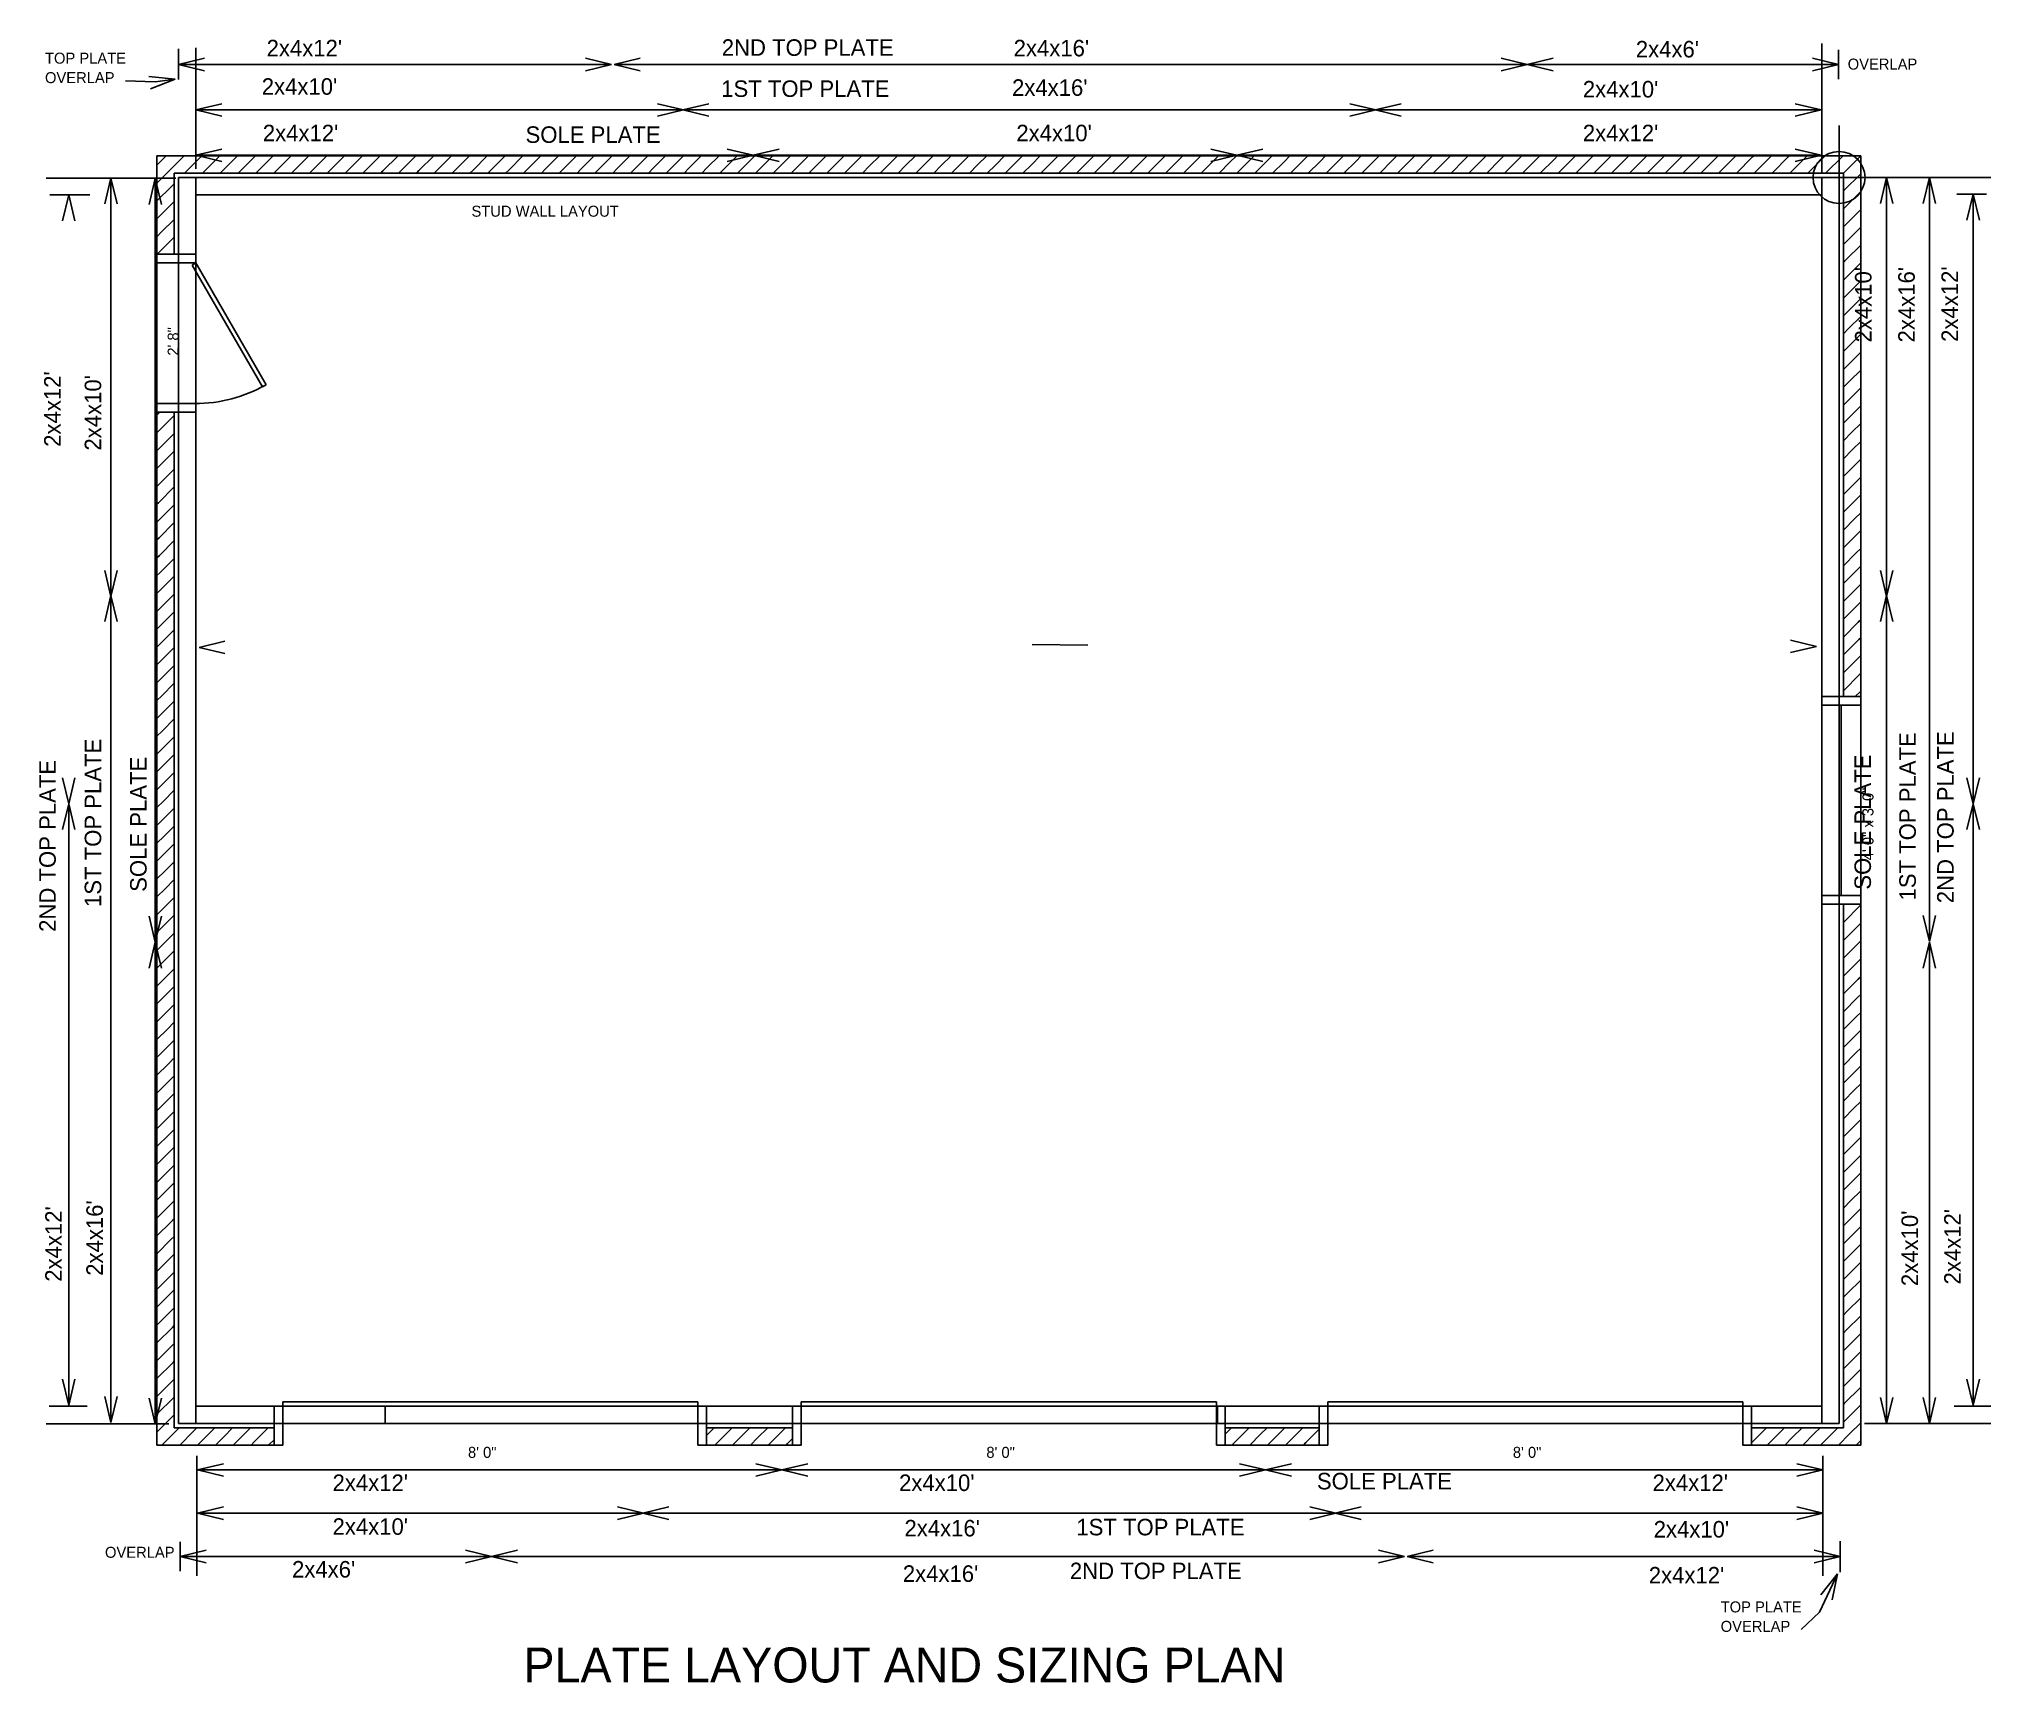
# Model space of a CAD drawing. Extents: x 0.282 to 0.869, y 0.233 to 0.727.
import ezdxf

# ---------------------------------------------------------------- set-up
doc = ezdxf.new("R2010")
doc.units = 0
for name, color, linetype in [('LAYER_1', 1, 'CONTINUOUS'), ('LAYER_12', 12, 'CONTINUOUS'), ('LAYER_2', 2, 'CONTINUOUS'), ('LAYER_4', 4, 'CONTINUOUS'), ('LAYER_5', 5, 'CONTINUOUS'), ('LAYER_8', 8, 'CONTINUOUS')]:
    doc.layers.add(name, color=color, linetype=linetype)

msp = doc.modelspace()

# ---------------------------------------------------------------- linework, layer by layer
at = {"layer": 'LAYER_1', "color": 0, "linetype": 'CONTINUOUS'}
for p, q in [((0.823122, 0.700854), (0.823122, 0.669654)), ((0.838722, 0.685254), (0.807522, 0.685254))]:
    msp.add_line(p, q, dxfattribs=at)
msp.add_circle((0.823122, 0.685254), 0.0078, dxfattribs=at)
at = {"layer": 'LAYER_2', "color": 0, "linetype": 'CONTINUOUS'}
for p, q in [((0.323922, 0.723929), (0.323922, 0.714667)), ((0.329122, 0.724254), (0.329122, 0.687854)), ((0.817922, 0.725554), (0.817922, 0.686879)), ((0.822959, 0.723604), (0.822959, 0.714829)), ((0.331722, 0.721085), (0.323922, 0.719217)), ((0.323922, 0.719217), (0.454084, 0.719217)), ((0.331722, 0.717349), (0.323922, 0.719217)), ((0.446284, 0.721085), (0.454084, 0.719217)), ((0.446284, 0.717349), (0.454084, 0.719217)), ((0.462697, 0.721085), (0.454897, 0.719217)), ((0.454897, 0.719217), (0.729359, 0.719217)), ((0.462697, 0.717349), (0.454897, 0.719217)), ((0.721559, 0.721085), (0.729359, 0.719217)), ((0.721559, 0.717349), (0.729359, 0.719217)), ((0.737159, 0.721085), (0.729359, 0.719217)), ((0.729359, 0.719217), (0.822959, 0.719217)), ((0.737159, 0.717349), (0.729359, 0.719217)), ((0.815159, 0.721085), (0.822959, 0.719217)), ((0.815159, 0.717349), (0.822959, 0.719217)), ((0.336922, 0.707435), (0.329122, 0.705567)), ((0.329122, 0.705567), (0.475697, 0.705567)), ((0.336922, 0.703699), (0.329122, 0.705567)), ((0.467897, 0.707435), (0.475697, 0.705567)), ((0.467897, 0.703699), (0.475697, 0.705567)), ((0.483334, 0.707435), (0.475534, 0.705567)), ((0.475534, 0.705567), (0.683859, 0.705567)), ((0.483334, 0.703699), (0.475534, 0.705567)), ((0.676059, 0.707435), (0.683859, 0.705567)), ((0.676059, 0.703699), (0.683859, 0.705567)), ((0.691497, 0.707435), (0.683697, 0.705567)), ((0.683697, 0.705567), (0.817759, 0.705567)), ((0.691497, 0.703699), (0.683697, 0.705567)), ((0.809959, 0.707435), (0.817759, 0.705567)), ((0.809959, 0.703699), (0.817759, 0.705567)), ((0.336922, 0.693785), (0.329122, 0.691917)), ((0.488859, 0.693785), (0.496659, 0.691917)), ((0.504459, 0.693785), (0.496659, 0.691917)), ((0.634297, 0.693785), (0.642097, 0.691917)), ((0.649897, 0.693785), (0.642097, 0.691917)), ((0.809959, 0.693785), (0.817759, 0.691917)), ((0.329122, 0.691917), (0.496659, 0.691917)), ((0.336922, 0.690049), (0.329122, 0.691917)), ((0.488859, 0.690049), (0.496659, 0.691917)), ((0.496659, 0.691917), (0.642097, 0.691917)), ((0.504459, 0.690049), (0.496659, 0.691917)), ((0.634297, 0.690049), (0.642097, 0.691917)), ((0.642097, 0.691917), (0.817759, 0.691917)), ((0.649897, 0.690049), (0.642097, 0.691917)), ((0.809959, 0.690049), (0.817759, 0.691917)), ((0.284109, 0.685092), (0.323109, 0.685092)), ((0.301741, 0.677292), (0.303609, 0.685092)), ((0.303609, 0.685092), (0.303609, 0.559317)), ((0.305477, 0.677292), (0.303609, 0.685092)), ((0.315066, 0.677129), (0.316934, 0.684929)), ((0.316934, 0.684929), (0.316934, 0.455479)), ((0.318802, 0.677129), (0.316934, 0.684929)), ((0.323922, 0.685254), (0.323922, 0.310854)), ((0.323922, 0.685254), (0.823122, 0.685254)), ((0.329122, 0.685254), (0.329122, 0.310854)), ((0.817922, 0.685254), (0.817922, 0.310854)), ((0.823122, 0.685254), (0.823122, 0.310854)), ((0.832222, 0.685254), (0.868784, 0.685254)), ((0.835554, 0.677454), (0.837422, 0.685254)), ((0.837422, 0.685254), (0.837422, 0.559317)), ((0.83929, 0.677454), (0.837422, 0.685254)), ((0.848391, 0.677454), (0.850259, 0.685254)), ((0.850259, 0.685254), (0.850259, 0.455642)), ((0.852127, 0.677454), (0.850259, 0.685254)), ((0.285247, 0.680054), (0.297272, 0.680054)), ((0.289066, 0.672254), (0.290934, 0.680054)), ((0.292802, 0.672254), (0.290934, 0.680054)), ((0.329122, 0.680054), (0.817922, 0.680054)), ((0.858547, 0.680217), (0.867484, 0.680217)), ((0.861554, 0.672417), (0.863422, 0.680217)), ((0.863422, 0.680217), (0.863422, 0.497079)), ((0.86529, 0.672417), (0.863422, 0.680217)), ((0.323922, 0.659579), (0.329122, 0.659579)), ((0.323922, 0.617329), (0.329122, 0.617329)), ((0.301741, 0.567117), (0.303609, 0.559317)), ((0.305477, 0.567117), (0.303609, 0.559317)), ((0.835554, 0.567117), (0.837422, 0.559317)), ((0.83929, 0.567117), (0.837422, 0.559317)), ((0.301741, 0.551842), (0.303609, 0.559642)), ((0.303609, 0.559642), (0.303609, 0.311179)), ((0.305477, 0.551842), (0.303609, 0.559642)), ((0.835554, 0.551842), (0.837422, 0.559642)), ((0.837422, 0.559642), (0.837422, 0.310854)), ((0.83929, 0.551842), (0.837422, 0.559642)), ((0.289066, 0.504879), (0.290934, 0.497079)), ((0.292802, 0.504879), (0.290934, 0.497079)), ((0.861554, 0.504879), (0.863422, 0.497079)), ((0.86529, 0.504879), (0.863422, 0.497079)), ((0.289066, 0.489279), (0.290934, 0.497079)), ((0.290934, 0.497079), (0.290934, 0.316379)), ((0.292802, 0.489279), (0.290934, 0.497079)), ((0.861554, 0.489279), (0.863422, 0.497079)), ((0.863422, 0.497079), (0.863422, 0.316379)), ((0.86529, 0.489279), (0.863422, 0.497079)), ((0.315066, 0.463279), (0.316934, 0.455479)), ((0.318802, 0.463279), (0.316934, 0.455479)), ((0.848391, 0.463442), (0.850259, 0.455642)), ((0.852127, 0.463442), (0.850259, 0.455642)), ((0.315066, 0.447679), (0.316934, 0.455479)), ((0.316934, 0.455479), (0.316934, 0.310692)), ((0.318802, 0.447679), (0.316934, 0.455479)), ((0.848391, 0.447679), (0.850259, 0.455479)), ((0.850259, 0.455479), (0.850259, 0.310854)), ((0.852127, 0.447679), (0.850259, 0.455479)), ((0.289066, 0.324179), (0.290934, 0.316379)), ((0.292802, 0.324179), (0.290934, 0.316379)), ((0.861554, 0.324179), (0.863422, 0.316379)), ((0.86529, 0.324179), (0.863422, 0.316379)), ((0.301741, 0.318979), (0.303609, 0.311179)), ((0.305477, 0.318979), (0.303609, 0.311179)), ((0.315066, 0.318492), (0.316934, 0.310692)), ((0.318802, 0.318492), (0.316934, 0.310692)), ((0.835554, 0.318654), (0.837422, 0.310854)), ((0.83929, 0.318654), (0.837422, 0.310854)), ((0.848391, 0.318654), (0.850259, 0.310854)), ((0.852127, 0.318654), (0.850259, 0.310854)), ((0.285084, 0.316054), (0.296459, 0.316054)), ((0.329122, 0.316054), (0.817922, 0.316054)), ((0.385997, 0.316054), (0.385997, 0.310854)), ((0.636247, 0.316054), (0.636247, 0.310854)), ((0.857734, 0.316054), (0.868784, 0.316054)), ((0.284109, 0.310692), (0.320997, 0.310692)), ((0.323922, 0.310854), (0.823122, 0.310854)), ((0.830759, 0.310854), (0.868784, 0.310854)), ((0.329447, 0.301104), (0.329447, 0.265029)), ((0.818247, 0.301104), (0.818247, 0.265029)), ((0.337409, 0.298748), (0.329609, 0.296879)), ((0.329609, 0.296879), (0.505272, 0.296879)), ((0.337409, 0.295011), (0.329609, 0.296879)), ((0.497472, 0.298748), (0.505272, 0.296879)), ((0.497472, 0.295011), (0.505272, 0.296879)), ((0.513072, 0.298748), (0.505272, 0.296879)), ((0.505272, 0.296879), (0.650709, 0.296879)), ((0.513072, 0.295011), (0.505272, 0.296879)), ((0.642909, 0.298748), (0.650709, 0.296879)), ((0.642909, 0.295011), (0.650709, 0.296879)), ((0.658509, 0.298748), (0.650709, 0.296879)), ((0.650709, 0.296879), (0.818247, 0.296879)), ((0.658509, 0.295011), (0.650709, 0.296879)), ((0.810447, 0.298748), (0.818247, 0.296879)), ((0.810447, 0.295011), (0.818247, 0.296879)), ((0.337409, 0.285748), (0.329609, 0.283879)), ((0.329609, 0.283879), (0.463672, 0.283879)), ((0.337409, 0.282011), (0.329609, 0.283879)), ((0.455872, 0.285748), (0.463672, 0.283879)), ((0.455872, 0.282011), (0.463672, 0.283879)), ((0.471309, 0.285748), (0.463509, 0.283879)), ((0.463509, 0.283879), (0.671834, 0.283879)), ((0.471309, 0.282011), (0.463509, 0.283879)), ((0.664034, 0.285748), (0.671834, 0.283879)), ((0.664034, 0.282011), (0.671834, 0.283879)), ((0.679472, 0.285748), (0.671672, 0.283879)), ((0.671672, 0.283879), (0.818247, 0.283879)), ((0.679472, 0.282011), (0.671672, 0.283879)), ((0.810447, 0.285748), (0.818247, 0.283879)), ((0.810447, 0.282011), (0.818247, 0.283879)), ((0.324409, 0.275267), (0.324409, 0.266492)), ((0.332209, 0.272748), (0.324409, 0.270879)), ((0.324409, 0.270879), (0.418009, 0.270879)), ((0.332209, 0.269011), (0.324409, 0.270879)), ((0.410209, 0.272748), (0.418009, 0.270879)), ((0.410209, 0.269011), (0.418009, 0.270879)), ((0.425809, 0.272748), (0.418009, 0.270879)), ((0.418009, 0.270879), (0.692472, 0.270879)), ((0.425809, 0.269011), (0.418009, 0.270879)), ((0.684672, 0.272748), (0.692472, 0.270879)), ((0.684672, 0.269011), (0.692472, 0.270879)), ((0.701084, 0.272748), (0.693284, 0.270879)), ((0.693284, 0.270879), (0.823447, 0.270879)), ((0.701084, 0.269011), (0.693284, 0.270879)), ((0.815647, 0.272748), (0.823447, 0.270879)), ((0.815647, 0.269011), (0.823447, 0.270879)), ((0.823447, 0.275429), (0.823447, 0.266167))]:
    msp.add_line(p, q, dxfattribs=at)
at = {"layer": 'LAYER_4', "color": 0, "linetype": 'CONTINUOUS'}
for p, q in [((0.307997, 0.714298), (0.316934, 0.714017)), ((0.314967, 0.715636), (0.322947, 0.714829)), ((0.315467, 0.711934), (0.322947, 0.714829)), ((0.316934, 0.714017), (0.322947, 0.714829)), ((0.337897, 0.54591), (0.330097, 0.544042)), ((0.8085, 0.546246), (0.816297, 0.544367)), ((0.337897, 0.542174), (0.330097, 0.544042)), ((0.580509, 0.54495), (0.597247, 0.544692)), ((0.808494, 0.542511), (0.816297, 0.544367)), ((0.817272, 0.254142), (0.822634, 0.265679)), ((0.817653, 0.259393), (0.822634, 0.265679)), ((0.821041, 0.257819), (0.822634, 0.265679)), ((0.811747, 0.248898), (0.817272, 0.254142))]:
    msp.add_line(p, q, dxfattribs=at)
at = {"layer": 'LAYER_5', "color": 0, "linetype": 'CONTINUOUS'}
for p, q in [((0.317422, 0.662179), (0.329122, 0.662179)), ((0.317422, 0.662179), (0.317422, 0.659579)), ((0.317422, 0.662179), (0.329122, 0.662179)), ((0.317422, 0.662179), (0.317422, 0.614729)), ((0.317422, 0.659579), (0.329122, 0.659579)), ((0.327996, 0.658929), (0.329122, 0.659579)), ((0.327996, 0.658929), (0.349121, 0.62234)), ((0.329122, 0.662179), (0.329122, 0.659579)), ((0.329122, 0.659579), (0.350247, 0.62299)), ((0.349121, 0.62234), (0.350247, 0.62299)), ((0.317422, 0.614729), (0.317422, 0.617329)), ((0.317422, 0.617329), (0.329122, 0.617329)), ((0.329122, 0.614729), (0.329122, 0.617329)), ((0.317422, 0.614729), (0.329122, 0.614729)), ((0.317422, 0.614729), (0.329122, 0.614729)), ((0.829622, 0.529254), (0.817922, 0.529254)), ((0.817922, 0.529254), (0.817922, 0.466854)), ((0.829622, 0.529254), (0.817922, 0.529254)), ((0.817922, 0.529254), (0.817922, 0.466854)), ((0.829622, 0.529254), (0.829622, 0.466854)), ((0.829622, 0.529254), (0.829622, 0.466854)), ((0.829622, 0.526654), (0.817922, 0.526654)), ((0.823772, 0.526654), (0.823772, 0.469454)), ((0.829622, 0.469454), (0.817922, 0.469454)), ((0.829622, 0.466854), (0.817922, 0.466854)), ((0.829622, 0.466854), (0.817922, 0.466854)), ((0.355284, 0.317354), (0.480084, 0.317354)), ((0.355284, 0.316054), (0.355284, 0.317354)), ((0.480084, 0.316054), (0.480084, 0.317354)), ((0.511122, 0.317354), (0.635922, 0.317354)), ((0.511122, 0.316054), (0.511122, 0.317354)), ((0.635922, 0.316054), (0.635922, 0.317354)), ((0.669397, 0.317354), (0.794197, 0.317354)), ((0.669397, 0.316054), (0.669397, 0.317354)), ((0.794197, 0.316054), (0.794197, 0.317354)), ((0.352684, 0.304354), (0.352684, 0.316054)), ((0.352684, 0.316054), (0.355284, 0.316054)), ((0.352684, 0.316054), (0.352684, 0.304354)), ((0.355284, 0.316054), (0.355284, 0.304354)), ((0.355284, 0.316054), (0.480084, 0.316054)), ((0.482684, 0.316054), (0.480084, 0.316054)), ((0.480084, 0.316054), (0.480084, 0.304354)), ((0.482684, 0.304354), (0.482684, 0.316054)), ((0.482684, 0.316054), (0.482684, 0.304354)), ((0.508522, 0.304354), (0.508522, 0.316054)), ((0.508522, 0.316054), (0.511122, 0.316054)), ((0.508522, 0.316054), (0.508522, 0.304354)), ((0.511122, 0.316054), (0.511122, 0.304354)), ((0.511122, 0.316054), (0.635922, 0.316054)), ((0.638522, 0.316054), (0.635922, 0.316054)), ((0.635922, 0.316054), (0.635922, 0.304354)), ((0.638522, 0.304354), (0.638522, 0.316054)), ((0.638522, 0.316054), (0.638522, 0.304354)), ((0.666797, 0.304354), (0.666797, 0.316054)), ((0.666797, 0.316054), (0.669397, 0.316054)), ((0.666797, 0.316054), (0.666797, 0.304354)), ((0.669397, 0.316054), (0.669397, 0.304354)), ((0.669397, 0.316054), (0.794197, 0.316054)), ((0.796797, 0.316054), (0.794197, 0.316054)), ((0.794197, 0.316054), (0.794197, 0.304354)), ((0.796797, 0.304354), (0.796797, 0.316054)), ((0.796797, 0.316054), (0.796797, 0.304354)), ((0.352684, 0.304354), (0.355284, 0.304354)), ((0.482684, 0.304354), (0.480084, 0.304354)), ((0.508522, 0.304354), (0.511122, 0.304354)), ((0.638522, 0.304354), (0.635922, 0.304354)), ((0.666797, 0.304354), (0.669397, 0.304354)), ((0.796797, 0.304354), (0.794197, 0.304354))]:
    msp.add_line(p, q, dxfattribs=at)
msp.add_arc((0.329123, 0.659575), 0.042245, 269.604724, 300.001079, dxfattribs=at)
at = {"layer": 'LAYER_8', "color": 0, "linetype": 'CONTINUOUS'}
for p, q in [((0.317422, 0.691754), (0.317422, 0.662179)), ((0.317422, 0.691754), (0.829622, 0.691754)), ((0.318839, 0.690337), (0.317422, 0.688921)), ((0.32152, 0.687656), (0.317422, 0.683558)), ((0.318839, 0.690337), (0.320227, 0.691754)), ((0.32152, 0.687656), (0.325589, 0.691754)), ((0.322622, 0.686554), (0.322622, 0.662179)), ((0.322622, 0.686554), (0.322622, 0.662179)), ((0.322622, 0.686554), (0.824422, 0.686554)), ((0.322622, 0.686554), (0.824422, 0.686554)), ((0.325751, 0.686554), (0.325775, 0.686608)), ((0.325775, 0.686608), (0.330951, 0.691754)), ((0.331113, 0.686554), (0.331193, 0.686663)), ((0.331193, 0.686663), (0.336313, 0.691754)), ((0.336475, 0.686554), (0.33661, 0.686719)), ((0.33661, 0.686719), (0.341675, 0.691754)), ((0.341838, 0.686554), (0.342028, 0.686774)), ((0.342028, 0.686774), (0.347038, 0.691754)), ((0.3472, 0.686554), (0.347446, 0.686829)), ((0.347446, 0.686829), (0.3524, 0.691754)), ((0.352562, 0.686554), (0.352864, 0.686885)), ((0.352864, 0.686885), (0.357762, 0.691754)), ((0.357924, 0.686554), (0.358282, 0.68694)), ((0.358282, 0.68694), (0.363124, 0.691754)), ((0.363286, 0.686554), (0.3637, 0.686995)), ((0.3637, 0.686995), (0.368486, 0.691754)), ((0.368649, 0.686554), (0.369118, 0.687051)), ((0.369118, 0.687051), (0.373849, 0.691754)), ((0.374011, 0.686554), (0.374535, 0.687106)), ((0.374535, 0.687106), (0.379211, 0.691754)), ((0.379373, 0.686554), (0.379953, 0.687161)), ((0.379953, 0.687161), (0.384573, 0.691754)), ((0.384735, 0.686554), (0.385371, 0.687217)), ((0.385371, 0.687217), (0.389935, 0.691754)), ((0.390097, 0.686554), (0.390789, 0.687272)), ((0.390789, 0.687272), (0.395297, 0.691754)), ((0.395459, 0.686554), (0.396207, 0.687327)), ((0.396207, 0.687327), (0.400659, 0.691754)), ((0.400822, 0.686554), (0.401625, 0.687383)), ((0.401625, 0.687383), (0.406022, 0.691754)), ((0.406184, 0.686554), (0.407042, 0.687438)), ((0.407042, 0.687438), (0.411384, 0.691754)), ((0.411546, 0.686554), (0.41246, 0.687493)), ((0.41246, 0.687493), (0.416746, 0.691754)), ((0.416908, 0.686554), (0.417878, 0.687549)), ((0.417878, 0.687549), (0.422108, 0.691754)), ((0.42227, 0.686554), (0.423296, 0.687604)), ((0.423296, 0.687604), (0.42747, 0.691754)), ((0.427633, 0.686554), (0.428714, 0.687659)), ((0.428714, 0.687659), (0.432833, 0.691754)), ((0.432995, 0.686554), (0.434132, 0.687715)), ((0.434132, 0.687715), (0.438195, 0.691754)), ((0.438357, 0.686554), (0.439549, 0.68777)), ((0.439549, 0.68777), (0.443557, 0.691754)), ((0.443719, 0.686554), (0.444967, 0.687825)), ((0.444967, 0.687825), (0.448919, 0.691754)), ((0.449081, 0.686554), (0.450385, 0.687881)), ((0.450385, 0.687881), (0.454281, 0.691754)), ((0.454443, 0.686554), (0.455803, 0.687936)), ((0.455803, 0.687936), (0.459643, 0.691754)), ((0.459806, 0.686554), (0.461221, 0.687991)), ((0.461221, 0.687991), (0.465006, 0.691754)), ((0.465168, 0.686554), (0.466639, 0.688047)), ((0.466639, 0.688047), (0.470368, 0.691754)), ((0.47053, 0.686554), (0.472056, 0.688102)), ((0.472056, 0.688102), (0.47573, 0.691754)), ((0.475892, 0.686554), (0.477474, 0.688157)), ((0.477474, 0.688157), (0.481092, 0.691754)), ((0.481254, 0.686554), (0.482892, 0.688213)), ((0.482892, 0.688213), (0.486454, 0.691754)), ((0.486617, 0.686554), (0.48831, 0.688268)), ((0.48831, 0.688268), (0.491817, 0.691754)), ((0.491979, 0.686554), (0.493728, 0.688323)), ((0.493728, 0.688323), (0.497179, 0.691754)), ((0.497341, 0.686554), (0.499146, 0.688379)), ((0.499146, 0.688379), (0.502541, 0.691754)), ((0.502703, 0.686554), (0.504564, 0.688434)), ((0.504564, 0.688434), (0.507903, 0.691754)), ((0.508065, 0.686554), (0.509981, 0.688489)), ((0.509981, 0.688489), (0.513265, 0.691754)), ((0.513427, 0.686554), (0.515399, 0.688545)), ((0.515399, 0.688545), (0.518627, 0.691754)), ((0.51879, 0.686554), (0.520817, 0.6886)), ((0.520817, 0.6886), (0.52399, 0.691754)), ((0.524152, 0.686554), (0.526235, 0.688655)), ((0.526235, 0.688655), (0.529352, 0.691754)), ((0.529514, 0.686554), (0.531653, 0.688711)), ((0.531653, 0.688711), (0.534714, 0.691754)), ((0.534876, 0.686554), (0.537071, 0.688766)), ((0.537071, 0.688766), (0.540076, 0.691754)), ((0.540238, 0.686554), (0.542488, 0.688821)), ((0.542488, 0.688821), (0.545438, 0.691754)), ((0.545601, 0.686554), (0.547906, 0.688877)), ((0.547906, 0.688877), (0.550801, 0.691754)), ((0.550963, 0.686554), (0.553324, 0.688932)), ((0.553324, 0.688932), (0.556163, 0.691754)), ((0.556325, 0.686554), (0.558742, 0.688988)), ((0.558742, 0.688988), (0.561525, 0.691754)), ((0.561687, 0.686554), (0.56416, 0.689043)), ((0.56416, 0.689043), (0.566887, 0.691754)), ((0.567049, 0.686554), (0.569578, 0.689098)), ((0.569578, 0.689098), (0.572249, 0.691754)), ((0.572411, 0.686554), (0.574995, 0.689154)), ((0.574995, 0.689154), (0.577611, 0.691754)), ((0.577774, 0.686554), (0.580413, 0.689209)), ((0.580413, 0.689209), (0.582974, 0.691754)), ((0.583136, 0.686554), (0.585831, 0.689264)), ((0.585831, 0.689264), (0.588336, 0.691754)), ((0.588498, 0.686554), (0.591249, 0.68932)), ((0.591249, 0.68932), (0.593698, 0.691754)), ((0.59386, 0.686554), (0.596667, 0.689375)), ((0.596667, 0.689375), (0.59906, 0.691754)), ((0.599222, 0.686554), (0.602085, 0.68943)), ((0.602085, 0.68943), (0.604422, 0.691754)), ((0.604585, 0.686554), (0.607502, 0.689486)), ((0.607502, 0.689486), (0.609785, 0.691754)), ((0.609947, 0.686554), (0.61292, 0.689541)), ((0.61292, 0.689541), (0.615147, 0.691754)), ((0.615309, 0.686554), (0.618338, 0.689596)), ((0.618338, 0.689596), (0.620509, 0.691754)), ((0.620671, 0.686554), (0.623756, 0.689652)), ((0.623756, 0.689652), (0.625871, 0.691754)), ((0.626033, 0.686554), (0.629174, 0.689707)), ((0.629174, 0.689707), (0.631233, 0.691754)), ((0.631395, 0.686554), (0.634592, 0.689762)), ((0.634592, 0.689762), (0.636595, 0.691754)), ((0.636758, 0.686554), (0.64001, 0.689818)), ((0.64001, 0.689818), (0.641958, 0.691754)), ((0.64212, 0.686554), (0.645427, 0.689873)), ((0.645427, 0.689873), (0.64732, 0.691754)), ((0.647482, 0.686554), (0.650845, 0.689928)), ((0.650845, 0.689928), (0.652682, 0.691754)), ((0.652844, 0.686554), (0.656263, 0.689984)), ((0.656263, 0.689984), (0.658044, 0.691754)), ((0.658206, 0.686554), (0.661681, 0.690039)), ((0.661681, 0.690039), (0.663406, 0.691754)), ((0.663568, 0.686554), (0.667099, 0.690094)), ((0.667099, 0.690094), (0.668768, 0.691754)), ((0.668931, 0.686554), (0.672517, 0.69015)), ((0.672517, 0.69015), (0.674131, 0.691754)), ((0.674293, 0.686554), (0.677934, 0.690205)), ((0.677934, 0.690205), (0.679493, 0.691754)), ((0.679655, 0.686554), (0.683352, 0.69026)), ((0.683352, 0.69026), (0.684855, 0.691754)), ((0.685017, 0.686554), (0.68877, 0.690316)), ((0.68877, 0.690316), (0.690217, 0.691754)), ((0.690379, 0.686554), (0.694188, 0.690371)), ((0.694188, 0.690371), (0.695579, 0.691754)), ((0.695742, 0.686554), (0.699606, 0.690426)), ((0.699606, 0.690426), (0.700942, 0.691754)), ((0.701104, 0.686554), (0.705024, 0.690482)), ((0.705024, 0.690482), (0.706304, 0.691754)), ((0.706466, 0.686554), (0.710441, 0.690537)), ((0.710441, 0.690537), (0.711666, 0.691754)), ((0.711828, 0.686554), (0.715859, 0.690592)), ((0.715859, 0.690592), (0.717028, 0.691754)), ((0.71719, 0.686554), (0.721277, 0.690648)), ((0.721277, 0.690648), (0.72239, 0.691754)), ((0.722552, 0.686554), (0.726695, 0.690703)), ((0.726695, 0.690703), (0.727752, 0.691754)), ((0.727915, 0.686554), (0.732113, 0.690758)), ((0.732113, 0.690758), (0.733115, 0.691754)), ((0.733277, 0.686554), (0.737531, 0.690814)), ((0.737531, 0.690814), (0.738477, 0.691754)), ((0.738639, 0.686554), (0.742948, 0.690869)), ((0.742948, 0.690869), (0.743839, 0.691754)), ((0.744001, 0.686554), (0.748366, 0.690924)), ((0.748366, 0.690924), (0.749201, 0.691754)), ((0.749363, 0.686554), (0.753784, 0.69098)), ((0.753784, 0.69098), (0.754563, 0.691754)), ((0.754726, 0.686554), (0.759202, 0.691035)), ((0.759202, 0.691035), (0.759926, 0.691754)), ((0.760088, 0.686554), (0.76462, 0.69109)), ((0.76462, 0.69109), (0.765288, 0.691754)), ((0.76545, 0.686554), (0.770038, 0.691146)), ((0.770038, 0.691146), (0.77065, 0.691754)), ((0.770812, 0.686554), (0.775455, 0.691201)), ((0.775455, 0.691201), (0.776012, 0.691754)), ((0.776174, 0.686554), (0.780873, 0.691256)), ((0.780873, 0.691256), (0.781374, 0.691754)), ((0.781536, 0.686554), (0.786291, 0.691312)), ((0.786291, 0.691312), (0.786736, 0.691754)), ((0.786899, 0.686554), (0.791709, 0.691367)), ((0.791709, 0.691367), (0.792099, 0.691754)), ((0.792261, 0.686554), (0.797127, 0.691422)), ((0.797127, 0.691422), (0.797461, 0.691754)), ((0.797623, 0.686554), (0.802545, 0.691478)), ((0.802545, 0.691478), (0.802823, 0.691754)), ((0.802985, 0.686554), (0.807963, 0.691533)), ((0.807963, 0.691533), (0.808185, 0.691754)), ((0.808347, 0.686554), (0.81338, 0.691588)), ((0.81338, 0.691588), (0.813547, 0.691754)), ((0.81371, 0.686554), (0.818798, 0.691644)), ((0.818798, 0.691644), (0.81891, 0.691754)), ((0.819072, 0.686554), (0.824216, 0.691699)), ((0.824216, 0.691699), (0.824272, 0.691754)), ((0.824422, 0.686554), (0.824422, 0.529254)), ((0.824422, 0.686554), (0.824422, 0.529254)), ((0.824422, 0.686552), (0.824426, 0.686546)), ((0.829622, 0.691752), (0.824426, 0.686546)), ((0.829622, 0.691754), (0.829622, 0.529254)), ((0.321764, 0.68254), (0.317422, 0.678196)), ((0.321765, 0.68254), (0.322622, 0.683397)), ((0.323922, 0.685254), (0.323922, 0.662179)), ((0.323922, 0.685254), (0.323922, 0.662179)), ((0.323922, 0.685254), (0.823122, 0.685254)), ((0.323922, 0.685254), (0.823122, 0.685254)), ((0.823122, 0.685254), (0.823122, 0.529254)), ((0.823122, 0.685254), (0.823122, 0.529254)), ((0.824422, 0.681189), (0.824597, 0.681356)), ((0.829622, 0.68639), (0.824597, 0.681356)), ((0.829622, 0.681028), (0.824769, 0.676166)), ((0.320311, 0.675724), (0.317422, 0.672834)), ((0.320311, 0.675723), (0.322622, 0.678034)), ((0.329122, 0.680054), (0.329122, 0.662179)), ((0.817922, 0.680054), (0.817922, 0.529254)), ((0.824422, 0.675827), (0.824769, 0.676166)), ((0.829622, 0.675666), (0.82494, 0.670975)), ((0.318857, 0.668907), (0.322622, 0.672672)), ((0.824422, 0.670465), (0.82494, 0.670975)), ((0.829622, 0.670304), (0.825112, 0.665785)), ((0.318857, 0.668907), (0.317422, 0.667472)), ((0.317491, 0.662179), (0.322622, 0.66731)), ((0.824422, 0.665103), (0.825112, 0.665785)), ((0.829622, 0.664941), (0.825283, 0.660594)), ((0.317422, 0.662179), (0.322622, 0.662179)), ((0.322622, 0.662179), (0.323922, 0.662179)), ((0.323922, 0.662179), (0.329122, 0.662179)), ((0.824422, 0.659741), (0.825283, 0.660594)), ((0.829622, 0.659579), (0.825455, 0.655404)), ((0.824422, 0.654379), (0.825455, 0.655404)), ((0.829622, 0.654217), (0.825626, 0.650214)), ((0.824422, 0.649016), (0.825626, 0.650214)), ((0.829622, 0.648855), (0.825798, 0.645023)), ((0.824422, 0.643654), (0.825798, 0.645023)), ((0.824422, 0.638292), (0.825969, 0.639833)), ((0.829622, 0.643493), (0.825969, 0.639833)), ((0.824422, 0.63293), (0.82614, 0.634642)), ((0.829622, 0.63813), (0.82614, 0.634642)), ((0.824422, 0.627568), (0.826312, 0.629452)), ((0.829622, 0.632768), (0.826312, 0.629452)), ((0.824422, 0.622205), (0.826483, 0.624262)), ((0.829622, 0.627406), (0.826483, 0.624262)), ((0.829622, 0.622044), (0.826655, 0.619071)), ((0.824422, 0.616843), (0.826655, 0.619071)), ((0.829622, 0.616682), (0.826826, 0.613881)), ((0.317422, 0.614729), (0.317422, 0.304354)), ((0.317422, 0.614729), (0.322622, 0.614729)), ((0.317452, 0.613883), (0.317422, 0.613872)), ((0.318298, 0.614729), (0.317452, 0.613883)), ((0.322622, 0.613709), (0.317541, 0.608611)), ((0.322622, 0.614729), (0.322622, 0.309554)), ((0.322622, 0.614729), (0.323922, 0.614729)), ((0.322622, 0.614729), (0.322622, 0.309554)), ((0.323922, 0.614729), (0.323922, 0.310854)), ((0.323922, 0.614729), (0.329122, 0.614729)), ((0.323922, 0.614729), (0.323922, 0.310854)), ((0.329122, 0.614729), (0.329122, 0.316054)), ((0.824422, 0.611481), (0.826826, 0.613881)), ((0.829622, 0.61132), (0.826998, 0.60869)), ((0.317541, 0.608611), (0.317422, 0.608509)), ((0.322622, 0.608347), (0.317631, 0.603338)), ((0.824422, 0.606119), (0.826998, 0.60869)), ((0.829622, 0.605957), (0.827169, 0.6035)), ((0.317631, 0.603338), (0.317422, 0.603147)), ((0.322622, 0.602985), (0.317721, 0.598066)), ((0.824422, 0.600757), (0.827169, 0.6035)), ((0.829622, 0.600595), (0.827341, 0.59831)), ((0.317721, 0.598066), (0.317422, 0.597785)), ((0.31781, 0.592794), (0.317422, 0.592423)), ((0.322622, 0.597623), (0.31781, 0.592794)), ((0.824422, 0.595395), (0.827341, 0.59831)), ((0.824422, 0.590032), (0.827512, 0.593119)), ((0.829622, 0.595233), (0.827512, 0.593119)), ((0.3179, 0.587522), (0.317422, 0.587061)), ((0.322622, 0.592261), (0.3179, 0.587522)), ((0.322622, 0.586898), (0.317989, 0.582249)), ((0.824422, 0.58467), (0.827684, 0.587929)), ((0.829622, 0.589871), (0.827684, 0.587929)), ((0.317989, 0.582249), (0.317422, 0.581698)), ((0.322622, 0.581536), (0.318079, 0.576977)), ((0.824422, 0.579308), (0.827855, 0.582738)), ((0.829622, 0.584509), (0.827855, 0.582738)), ((0.318079, 0.576977), (0.317422, 0.576336)), ((0.322622, 0.576174), (0.318168, 0.571705)), ((0.824422, 0.573946), (0.828026, 0.577548)), ((0.829622, 0.579146), (0.828026, 0.577548)), ((0.318168, 0.571705), (0.317422, 0.570974)), ((0.322622, 0.570812), (0.318258, 0.566432)), ((0.824422, 0.568584), (0.828198, 0.572358)), ((0.829622, 0.573784), (0.828198, 0.572358)), ((0.318258, 0.566432), (0.317422, 0.565612)), ((0.322622, 0.56545), (0.318347, 0.56116)), ((0.824422, 0.563221), (0.828369, 0.567167)), ((0.829622, 0.568422), (0.828369, 0.567167)), ((0.318347, 0.56116), (0.317422, 0.56025)), ((0.322622, 0.560088), (0.318437, 0.555888)), ((0.824422, 0.557859), (0.828541, 0.561977)), ((0.829622, 0.56306), (0.828541, 0.561977)), ((0.829622, 0.557698), (0.828712, 0.556786)), ((0.318437, 0.555888), (0.317422, 0.554888)), ((0.322622, 0.554725), (0.318527, 0.550616)), ((0.824422, 0.552497), (0.828712, 0.556786)), ((0.824422, 0.547135), (0.828884, 0.551596)), ((0.829622, 0.552336), (0.828884, 0.551596)), ((0.318527, 0.550616), (0.317422, 0.549525)), ((0.322622, 0.549363), (0.318616, 0.545343)), ((0.824422, 0.541773), (0.829055, 0.546406)), ((0.829622, 0.546973), (0.829055, 0.546406)), ((0.318616, 0.545343), (0.317422, 0.544163)), ((0.318706, 0.540071), (0.317422, 0.538801)), ((0.322622, 0.544001), (0.318706, 0.540071)), ((0.824422, 0.536411), (0.829227, 0.541215)), ((0.829622, 0.541611), (0.829227, 0.541215)), ((0.318795, 0.534799), (0.317422, 0.533439)), ((0.322622, 0.538639), (0.318795, 0.534799)), ((0.824422, 0.531048), (0.829398, 0.536025)), ((0.829622, 0.536249), (0.829398, 0.536025)), ((0.318885, 0.529526), (0.317422, 0.528077)), ((0.322622, 0.533277), (0.318885, 0.529526)), ((0.823122, 0.529254), (0.817922, 0.529254)), ((0.824422, 0.529254), (0.823122, 0.529254)), ((0.829622, 0.529254), (0.824422, 0.529254)), ((0.827989, 0.529254), (0.82957, 0.530834)), ((0.829622, 0.530887), (0.82957, 0.530834)), ((0.318974, 0.524254), (0.317422, 0.522715)), ((0.322622, 0.527915), (0.318974, 0.524254)), ((0.322622, 0.522552), (0.319064, 0.518982)), ((0.319064, 0.518982), (0.317422, 0.517352)), ((0.322622, 0.51719), (0.319154, 0.51371)), ((0.319154, 0.51371), (0.317422, 0.51199)), ((0.322622, 0.511828), (0.319243, 0.508437)), ((0.319243, 0.508437), (0.317422, 0.506628)), ((0.322622, 0.506466), (0.319333, 0.503165)), ((0.319333, 0.503165), (0.317422, 0.501266)), ((0.322622, 0.501104), (0.319422, 0.497893)), ((0.319422, 0.497893), (0.317422, 0.495904)), ((0.322622, 0.495741), (0.319512, 0.49262)), ((0.319512, 0.49262), (0.317422, 0.490541)), ((0.319601, 0.487348), (0.317422, 0.485179)), ((0.322622, 0.490379), (0.319601, 0.487348)), ((0.319691, 0.482076), (0.317422, 0.479817)), ((0.322622, 0.485017), (0.319691, 0.482076)), ((0.319781, 0.476803), (0.317422, 0.474455)), ((0.322622, 0.479655), (0.319781, 0.476803)), ((0.31987, 0.471531), (0.317422, 0.469093)), ((0.322622, 0.474293), (0.31987, 0.471531)), ((0.31996, 0.466259), (0.317422, 0.463731)), ((0.322622, 0.468931), (0.31996, 0.466259)), ((0.322622, 0.463568), (0.320049, 0.460987)), ((0.817922, 0.466854), (0.817922, 0.316054)), ((0.823122, 0.466854), (0.817922, 0.466854)), ((0.823122, 0.466854), (0.823122, 0.310854)), ((0.823122, 0.466854), (0.823122, 0.310854)), ((0.824422, 0.466854), (0.823122, 0.466854)), ((0.824422, 0.466854), (0.824422, 0.309554)), ((0.82457, 0.466854), (0.824422, 0.466716)), ((0.824422, 0.466854), (0.824422, 0.309554)), ((0.829622, 0.466854), (0.824422, 0.466854)), ((0.829611, 0.466542), (0.824422, 0.461353)), ((0.829611, 0.466542), (0.829622, 0.466554)), ((0.829622, 0.466854), (0.829622, 0.304354)), ((0.320049, 0.460987), (0.317422, 0.458368)), ((0.322622, 0.458206), (0.320139, 0.455714)), ((0.829427, 0.460997), (0.824422, 0.455991)), ((0.829427, 0.460996), (0.829622, 0.461192)), ((0.320139, 0.455714), (0.317422, 0.453006)), ((0.322622, 0.452844), (0.320228, 0.450442)), ((0.829244, 0.455451), (0.824422, 0.450629)), ((0.829244, 0.455451), (0.829622, 0.45583)), ((0.320228, 0.450442), (0.317422, 0.447644)), ((0.322622, 0.447482), (0.320318, 0.44517)), ((0.829061, 0.449906), (0.824422, 0.445267)), ((0.829061, 0.449906), (0.829622, 0.450468)), ((0.320318, 0.44517), (0.317422, 0.442282)), ((0.322622, 0.44212), (0.320408, 0.439897)), ((0.828877, 0.44436), (0.824422, 0.439905)), ((0.828877, 0.44436), (0.829622, 0.445105)), ((0.320408, 0.439897), (0.317422, 0.43692)), ((0.320497, 0.434625), (0.317422, 0.431557)), ((0.322622, 0.436757), (0.320497, 0.434625)), ((0.828694, 0.438815), (0.824422, 0.434543)), ((0.828511, 0.433269), (0.829622, 0.434381)), ((0.828694, 0.438815), (0.829622, 0.439743)), ((0.320587, 0.429353), (0.317422, 0.426195)), ((0.322622, 0.431395), (0.320587, 0.429353)), ((0.828511, 0.433269), (0.824422, 0.42918)), ((0.828327, 0.427724), (0.829622, 0.429019)), ((0.320676, 0.424081), (0.317422, 0.420833)), ((0.322622, 0.426033), (0.320676, 0.424081)), ((0.828327, 0.427724), (0.824422, 0.423818)), ((0.828144, 0.422178), (0.829622, 0.423657)), ((0.320766, 0.418808), (0.317422, 0.415471)), ((0.322622, 0.420671), (0.320766, 0.418808)), ((0.828144, 0.422179), (0.824422, 0.418456)), ((0.827961, 0.416633), (0.824422, 0.413094)), ((0.827961, 0.416633), (0.829622, 0.418295)), ((0.320855, 0.413536), (0.317422, 0.410109)), ((0.322622, 0.415309), (0.320855, 0.413536)), ((0.827778, 0.411088), (0.824422, 0.407732)), ((0.827778, 0.411087), (0.829622, 0.412932)), ((0.320945, 0.408264), (0.317422, 0.404747)), ((0.322622, 0.409947), (0.320945, 0.408264)), ((0.827594, 0.405542), (0.824422, 0.40237)), ((0.827594, 0.405542), (0.829622, 0.40757)), ((0.321034, 0.402991), (0.317422, 0.399384)), ((0.322622, 0.404584), (0.321034, 0.402991)), ((0.322622, 0.399222), (0.321124, 0.397719)), ((0.827411, 0.399997), (0.824422, 0.397007)), ((0.827411, 0.399996), (0.829622, 0.402208)), ((0.321124, 0.397719), (0.317422, 0.394022)), ((0.322622, 0.39386), (0.321214, 0.392447)), ((0.827228, 0.394451), (0.824422, 0.391645)), ((0.827228, 0.394451), (0.829622, 0.396846)), ((0.321214, 0.392447), (0.317422, 0.38866)), ((0.322622, 0.388498), (0.321303, 0.387174)), ((0.827044, 0.388906), (0.824422, 0.386283)), ((0.827044, 0.388905), (0.829622, 0.391484)), ((0.321303, 0.387174), (0.317422, 0.383298)), ((0.321393, 0.381902), (0.317422, 0.377936)), ((0.322622, 0.383136), (0.321393, 0.381902)), ((0.826861, 0.38336), (0.824422, 0.380921)), ((0.826861, 0.38336), (0.829622, 0.386121)), ((0.321482, 0.37663), (0.317422, 0.372573)), ((0.322622, 0.377773), (0.321482, 0.37663)), ((0.826678, 0.377815), (0.824422, 0.375559)), ((0.826678, 0.377814), (0.829622, 0.380759)), ((0.321572, 0.371358), (0.317422, 0.367211)), ((0.322622, 0.372411), (0.321572, 0.371358)), ((0.826495, 0.372269), (0.824422, 0.370196)), ((0.826311, 0.366723), (0.829622, 0.370035)), ((0.826495, 0.372269), (0.829622, 0.375397)), ((0.321661, 0.366085), (0.317422, 0.361849)), ((0.322622, 0.367049), (0.321661, 0.366085)), ((0.826311, 0.366724), (0.824422, 0.364834)), ((0.826128, 0.361178), (0.829622, 0.364673)), ((0.321751, 0.360813), (0.317422, 0.356487)), ((0.322622, 0.361687), (0.321751, 0.360813)), ((0.826128, 0.361178), (0.824422, 0.359472)), ((0.825945, 0.355633), (0.829622, 0.359311)), ((0.321841, 0.355541), (0.317422, 0.351125)), ((0.322622, 0.356325), (0.321841, 0.355541)), ((0.825945, 0.355633), (0.824422, 0.35411)), ((0.825761, 0.350087), (0.829622, 0.353948)), ((0.32193, 0.350268), (0.317422, 0.345763)), ((0.322622, 0.350963), (0.32193, 0.350268)), ((0.825761, 0.350087), (0.824422, 0.348748)), ((0.825578, 0.344542), (0.829622, 0.348586)), ((0.32202, 0.344996), (0.317422, 0.3404)), ((0.322622, 0.3456), (0.32202, 0.344996)), ((0.825578, 0.344542), (0.824422, 0.343386)), ((0.825395, 0.338996), (0.829622, 0.343224)), ((0.322109, 0.339724), (0.317422, 0.335038)), ((0.322622, 0.340238), (0.322109, 0.339724)), ((0.322622, 0.334876), (0.322199, 0.334452)), ((0.825395, 0.338996), (0.824422, 0.338023)), ((0.825212, 0.333451), (0.829622, 0.337862)), ((0.322199, 0.334452), (0.317422, 0.329676)), ((0.322288, 0.329179), (0.317422, 0.324314)), ((0.322622, 0.329514), (0.322288, 0.329179)), ((0.825212, 0.333451), (0.824422, 0.332661)), ((0.825028, 0.327905), (0.829622, 0.3325)), ((0.322378, 0.323907), (0.317422, 0.318952)), ((0.322622, 0.324152), (0.322378, 0.323907)), ((0.825028, 0.327905), (0.824422, 0.327299)), ((0.824845, 0.32236), (0.829622, 0.327137)), ((0.322468, 0.318635), (0.317422, 0.313589)), ((0.322622, 0.318789), (0.322468, 0.318635)), ((0.824845, 0.32236), (0.824422, 0.321937)), ((0.824662, 0.316814), (0.829622, 0.321775)), ((0.322557, 0.313362), (0.317422, 0.308227)), ((0.322622, 0.313427), (0.322557, 0.313362)), ((0.329122, 0.316054), (0.352684, 0.316054)), ((0.352684, 0.310854), (0.352684, 0.316054)), ((0.482684, 0.316054), (0.508522, 0.316054)), ((0.482684, 0.310854), (0.482684, 0.316054)), ((0.508522, 0.310854), (0.508522, 0.316054)), ((0.638522, 0.316054), (0.666797, 0.316054)), ((0.638522, 0.310854), (0.638522, 0.316054)), ((0.666797, 0.310854), (0.666797, 0.316054)), ((0.796797, 0.316054), (0.817922, 0.316054)), ((0.796797, 0.310854), (0.796797, 0.316054)), ((0.824662, 0.316815), (0.824422, 0.316575)), ((0.824478, 0.311269), (0.824422, 0.311212)), ((0.824478, 0.311269), (0.829622, 0.316413)), ((0.826274, 0.307702), (0.829622, 0.311051)), ((0.318909, 0.304354), (0.32389, 0.309335)), ((0.322622, 0.309554), (0.352684, 0.309554)), ((0.322622, 0.309554), (0.352684, 0.309554)), ((0.32411, 0.309554), (0.32389, 0.309335)), ((0.323922, 0.310854), (0.352684, 0.310854)), ((0.323922, 0.310854), (0.352684, 0.310854)), ((0.324271, 0.304354), (0.328461, 0.308545)), ((0.329472, 0.309554), (0.328461, 0.308545)), ((0.329633, 0.304354), (0.333033, 0.307754)), ((0.334834, 0.309554), (0.333033, 0.307754)), ((0.334995, 0.304354), (0.337604, 0.306963)), ((0.340196, 0.309554), (0.337604, 0.306963)), ((0.340358, 0.304354), (0.342175, 0.306172)), ((0.345558, 0.309554), (0.342175, 0.306172)), ((0.34572, 0.304354), (0.346747, 0.305382)), ((0.35092, 0.309554), (0.346747, 0.305382)), ((0.352684, 0.305957), (0.351318, 0.304591)), ((0.352684, 0.309554), (0.352684, 0.310854)), ((0.352684, 0.304354), (0.352684, 0.309554)), ((0.482684, 0.310854), (0.508522, 0.310854)), ((0.482684, 0.310854), (0.508522, 0.310854)), ((0.482684, 0.309554), (0.482684, 0.310854)), ((0.482684, 0.309554), (0.508522, 0.309554)), ((0.482684, 0.309554), (0.508522, 0.309554)), ((0.482684, 0.304354), (0.482684, 0.309554)), ((0.482684, 0.307272), (0.484584, 0.309172)), ((0.484966, 0.309554), (0.484584, 0.309172)), ((0.485127, 0.304354), (0.489048, 0.308273)), ((0.490328, 0.309554), (0.489048, 0.308273)), ((0.490489, 0.304354), (0.493511, 0.307375)), ((0.49569, 0.309554), (0.493511, 0.307375)), ((0.495852, 0.304354), (0.497975, 0.306477)), ((0.501052, 0.309554), (0.497975, 0.306477)), ((0.501214, 0.304354), (0.502439, 0.305579)), ((0.506414, 0.309554), (0.502439, 0.305579)), ((0.508522, 0.3063), (0.506902, 0.30468)), ((0.508522, 0.309554), (0.508522, 0.310854)), ((0.508522, 0.304354), (0.508522, 0.309554)), ((0.638522, 0.310854), (0.666797, 0.310854)), ((0.638522, 0.310854), (0.666797, 0.310854)), ((0.638522, 0.309554), (0.638522, 0.310854)), ((0.638522, 0.309554), (0.666797, 0.309554)), ((0.638522, 0.309554), (0.666797, 0.309554)), ((0.638522, 0.304354), (0.638522, 0.309554)), ((0.638522, 0.307615), (0.640158, 0.309253)), ((0.64046, 0.309554), (0.640158, 0.309253)), ((0.640621, 0.304354), (0.644687, 0.308421)), ((0.645822, 0.309554), (0.644687, 0.308421)), ((0.645983, 0.304354), (0.649216, 0.307588)), ((0.651184, 0.309554), (0.649216, 0.307588)), ((0.651345, 0.304354), (0.653746, 0.306755)), ((0.656546, 0.309554), (0.653746, 0.306755)), ((0.656708, 0.304354), (0.658275, 0.305922)), ((0.661908, 0.309554), (0.658275, 0.305922)), ((0.666797, 0.309081), (0.662804, 0.305089)), ((0.666797, 0.309554), (0.666797, 0.310854)), ((0.666797, 0.304354), (0.666797, 0.309554)), ((0.796797, 0.310854), (0.823122, 0.310854)), ((0.796797, 0.310854), (0.823122, 0.310854)), ((0.796797, 0.309554), (0.796797, 0.310854)), ((0.796797, 0.309554), (0.824422, 0.309554)), ((0.796797, 0.305035), (0.801315, 0.309554)), ((0.796797, 0.309554), (0.824422, 0.309554)), ((0.796797, 0.304354), (0.796797, 0.309554)), ((0.802563, 0.30544), (0.801477, 0.304354)), ((0.802563, 0.30544), (0.806677, 0.309554)), ((0.809168, 0.306683), (0.806839, 0.304354)), ((0.809168, 0.306683), (0.812039, 0.309554)), ((0.815774, 0.307927), (0.812201, 0.304354)), ((0.815774, 0.307927), (0.817402, 0.309554)), ((0.82238, 0.30917), (0.817563, 0.304354)), ((0.822379, 0.30917), (0.822764, 0.309554)), ((0.826274, 0.307702), (0.822925, 0.304354)), ((0.828955, 0.305021), (0.829622, 0.305689)), ((0.317422, 0.304354), (0.352684, 0.304354)), ((0.351082, 0.304354), (0.351318, 0.304591)), ((0.482684, 0.304354), (0.508522, 0.304354)), ((0.506576, 0.304354), (0.506902, 0.30468)), ((0.638522, 0.304354), (0.666797, 0.304354)), ((0.66207, 0.304354), (0.662804, 0.305089)), ((0.796797, 0.304354), (0.829622, 0.304354)), ((0.828955, 0.305021), (0.828288, 0.304354))]:
    msp.add_line(p, q, dxfattribs=at)

# ---------------------------------------------------------------- texts
at = {"layer": 'LAYER_12', "color": 0, "linetype": 'CONTINUOUS'}
for s, p in [('TOP PLATE', (0.283784, 0.719461)), ('OVERLAP', (0.283784, 0.713611)), ('OVERLAP', (0.825722, 0.717673)), ('STUD WALL LAYOUT', (0.411997, 0.673473)), ('OVERLAP', (0.301822, 0.270473)), ('TOP PLATE', (0.787534, 0.254061)), ('OVERLAP', (0.787534, 0.248211))]:
    msp.add_text(s, height=0.003311, dxfattribs=at).set_placement(p)
at = {"layer": 'LAYER_4', "color": 0, "linetype": 'CONTINUOUS'}
for s, height, p in [("2x4x12'", 0.004967, (0.350409, 0.721654)), ('2ND TOP PLATE', 0.004967, (0.487234, 0.721817)), ("2x4x16'", 0.004967, (0.574984, 0.721654)), ("2x4x6'", 0.004967, (0.762022, 0.721329)), ("2x4x10'", 0.004967, (0.348947, 0.710117)), ('1ST TOP PLATE', 0.004967, (0.487072, 0.709467)), ("2x4x16'", 0.004967, (0.574497, 0.709792)), ("2x4x10'", 0.004967, (0.746097, 0.709304)), ("2x4x12'", 0.004967, (0.349272, 0.696142)), ('SOLE PLATE', 0.004967, (0.428247, 0.695654)), ("2x4x10'", 0.004967, (0.575797, 0.696142)), ("2x4x12'", 0.004967, (0.746097, 0.696142)), ("2x4x12'", 0.004967, (0.370234, 0.290542)), ("2x4x10'", 0.004967, (0.540534, 0.290542)), ('SOLE PLATE', 0.004967, (0.666147, 0.291029)), ("2x4x12'", 0.004967, (0.767059, 0.290542)), ("2x4x10'", 0.004967, (0.370234, 0.277379)), ("2x4x16'", 0.004967, (0.542159, 0.276892)), ('1ST TOP PLATE', 0.004967, (0.593834, 0.277217)), ("2x4x10'", 0.004967, (0.767384, 0.276567)), ("2x4x6'", 0.004967, (0.358047, 0.264542)), ("2x4x16'", 0.004967, (0.541672, 0.263242)), ('2ND TOP PLATE', 0.004967, (0.591884, 0.264054)), ("2x4x12'", 0.004967, (0.765922, 0.262754)), ('PLATE LAYOUT AND SIZING PLAN', 0.010485, (0.427597, 0.233017))]:
    msp.add_text(s, height=height, dxfattribs=at).set_placement(p)
for s, p in [("2x4x10'", (0.832872, 0.635692)), ("2x4x16'", (0.845872, 0.635692)), ("2x4x12'", (0.858872, 0.635854)), ("2x4x12'", (0.288497, 0.604329)), ("2x4x10'", (0.300684, 0.603192)), ('1ST TOP PLATE', (0.846197, 0.467992)), ('2ND TOP PLATE', (0.857572, 0.467179)), ('1ST TOP PLATE', (0.300684, 0.466042)), ('SOLE PLATE', (0.314334, 0.470592)), ('SOLE PLATE', (0.832709, 0.471242)), ('2ND TOP PLATE', (0.287034, 0.458567)), ("2x4x12'", (0.288822, 0.353429)), ("2x4x16'", (0.301172, 0.355217)), ("2x4x10'", (0.846847, 0.352129)), ("2x4x12'", (0.859684, 0.352617))]:
    msp.add_text(s, height=0.004967, rotation=90, dxfattribs=at).set_placement(p)
at = {"layer": 'LAYER_5', "color": 0, "linetype": 'CONTINUOUS'}
for s, p in [('2\' 8"', (0.323959, 0.631711)), ('4\' 0" x 3\' 0"', (0.83347, 0.480098))]:
    msp.add_text(s, height=0.003311, rotation=90, dxfattribs=at).set_placement(p)
for p in [(0.41094, 0.300507), (0.566778, 0.300507), (0.725053, 0.300507)]:
    msp.add_text('8\' 0"', height=0.003311, dxfattribs=at).set_placement(p)

doc.saveas('drawing.dxf')
